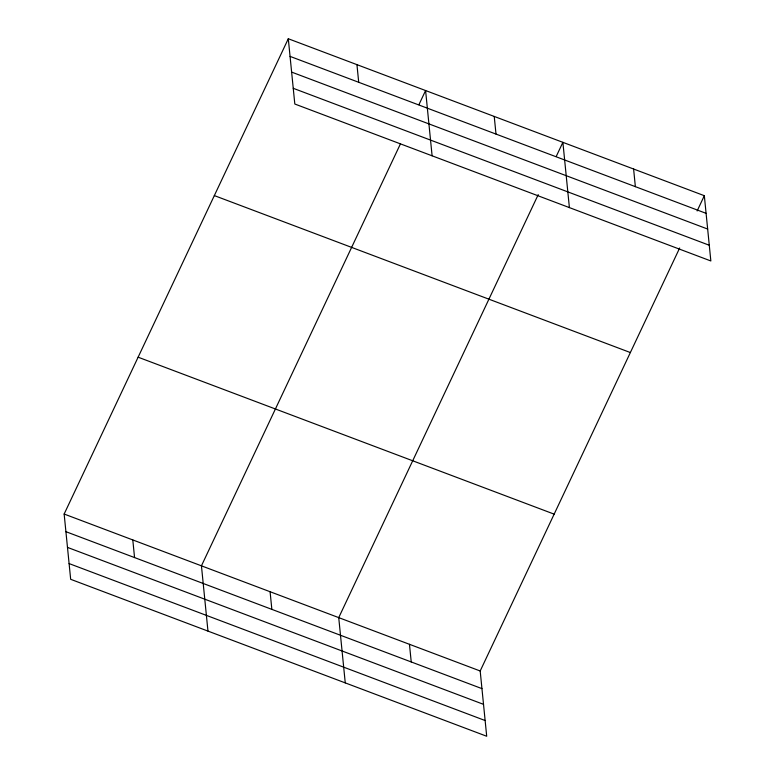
<?xml version="1.0" encoding="UTF-8"?>
<svg xmlns="http://www.w3.org/2000/svg" width="775" height="775" viewBox="0 0 775 775"><rect width="100%" height="100%" fill="white"/><g stroke="black" fill="none" stroke-linecap="round" stroke-linejoin="round"><path stroke-width="1.16" d="M679.675 247.981L480.19 670.985L486.7 736.25L70.67 579.303L64.151 514.038L288.3 38.75L704.33 195.697L710.849 260.962L294.81 104.015L288.3 38.75M400.423 143.917L201.442 565.827L207.962 631.092M418.917 104.703L425.591 90.539L432.101 155.804M538.228 194.622L338.733 617.627L345.253 682.891M556.208 156.492L562.882 142.338L569.393 207.603M697.142 210.945L704.33 195.697M290.063 56.391L706.093 213.338M291.632 72.104L707.662 229.051M293.241 88.302L709.28 245.249M214.326 195.591L630.366 352.548M138.124 357.188L554.154 514.145M64.151 514.038L480.19 670.985M65.914 531.679L481.943 688.626M67.483 547.392L483.513 704.339M69.101 563.58L485.131 720.537M633.611 169.018L635.364 186.659M494.237 116.444L496 134.075M356.946 64.645L358.709 82.286M409.462 644.306L411.225 661.947M270.088 591.722L271.851 609.363M132.796 539.933L134.559 557.574"/></g></svg>
